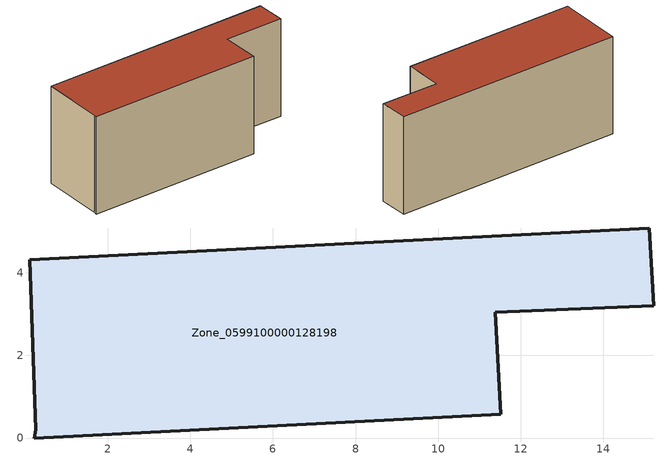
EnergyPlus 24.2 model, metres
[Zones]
Zone_0599100000128198
 floor ground (C_G): 0.26,0.2 0.12,4.32 15.11,5.08 15.22,3.21 11.39,3.05 11.52,0.58 0.23,0 z0
 wall outside (C_F): 15.22,3.21 15.11,5.08 0.12,4.32 0.26,0.2 0.23,0 11.52,0.58 11.39,3.05 15.22,3.21 z0:6.37
 roof outside (C_R): 0.12,4.32 0.26,0.2 0.23,0 11.52,0.58 11.39,3.05 15.22,3.21 15.11,5.08 z6.37
[BUILDING]
Pand.0599100000128198: North Axis=0; Terrain=City; Loads Convergence Tolerance Value=0.04; Temperature Convergence Tolerance Value=0.4; Solar Distribution=FullExterior; Maximum Number of Warmup Days=25; Minimum Number of Warmup Days=1
[Site:Location]
Rotterdam.The.Hague.AP_ZH_NLD Design_Conditions: Latitude=51.96; Longitude=4.45; Time Zone=1; Elevation=-4.5
[SITE:GROUNDTEMPERATURE:BUILDINGSURFACE]
18, 18, 18, 18, 18, 18, 18, 18, 18, 18, 18, 18
[MATERIAL] Thermal Absorptance=0.9; Solar Absorptance=0.7; Visible Absorptance=0.7
Name | Roughness | Thickness | Conductivity | Density | Specific Heat
G.TI.1946 | MediumSmooth | 0.15 | 1 | 540 | 1210
F.TI.1946 | Rough | 0.3 | 0.857143 | 1920 | 840
R.TI.1946 | MediumRough | 0.2 | 0.1 | 1500 | 1000
[CONSTRUCTION]
C_G: G.TI.1946
C_F: F.TI.1946
C_R: R.TI.1946
[ZONE]
Zone_0599100000128198: Type=1; Multiplier=1; Ceiling Height=Autocalculate; Volume=Autocalculate; Floor Area=autocalculate; Part of Total Floor Area=Yes
[ZONEINFILTRATION:DESIGNFLOWRATE]
Infil_Zone_0599100000128198: Zone or ZoneList or Space or SpaceList=Zone_0599100000128198; Schedule=AlwaysOn; Design Flow Rate Calculation Method=Flow/Area; Flow Rate per Floor Area=0.003; Constant Term Coefficient=1; Temperature Term Coefficient=0; Velocity Term Coefficient=0; Velocity Squared Term Coefficient=0
[HVACTEMPLATE:ZONE:IDEALLOADSAIRSYSTEM]
Zone_0599100000128198: Maximum Heating Supply Air Temperature=50; Minimum Cooling Supply Air Temperature=13; Maximum Heating Supply Air Humidity Ratio=0.0156; Minimum Cooling Supply Air Humidity Ratio=0.0077; Heating Limit=NoLimit; Cooling Limit=NoLimit; Dehumidification Control Type=ConstantSensibleHeatRatio; Cooling Sensible Heat Ratio=0.7; Dehumidification Setpoint=60; Humidification Control Type=None; Humidification Setpoint=30; Outdoor Air Method=None; Outdoor Air Flow Rate per Person=0.00944; Outdoor Air Flow Rate per Zone Floor Area=0; Outdoor Air Flow Rate per Zone=0; Demand Controlled Ventilation Type=None; Outdoor Air Economizer Type=NoEconomizer; Heat Recovery Type=None; Sensible Heat Recovery Effectiveness=0.7; Latent Heat Recovery Effectiveness=0.65
[ZONECONTROL:THERMOSTAT]
ThermostatControl_Zone_0599100000128198: Zone or ZoneList=Zone_0599100000128198; Control Type Schedule=DualSetpointControlType; Control 1=Thermostat_Zone_0599100000128198; Temperature Difference Between Cutout And Setpoint=0
[THERMOSTATSETPOINT:DUALSETPOINT]
Thermostat_Zone_0599100000128198: Heating Setpoint Temperature Schedule=HeatingSetpoint_Zone_0599100000128198; Cooling Setpoint Temperature Schedule=CoolingSetpoint_Zone_0599100000128198
[SCHEDULE:COMPACT]
HeatingSetpoint_Zone_0599100000128198: Through: 12/31, For: AllDays, Until: 24:00, 21
CoolingSetpoint_Zone_0599100000128198: Through: 12/31, For: AllDays, Until: 24:00, 24
DualSetpointControlType: Through: 12/31, For: AllDays, Until: 24:00, 4
AlwaysOn: Through: 12/31, For: AllDays, Until: 24:00, 1
